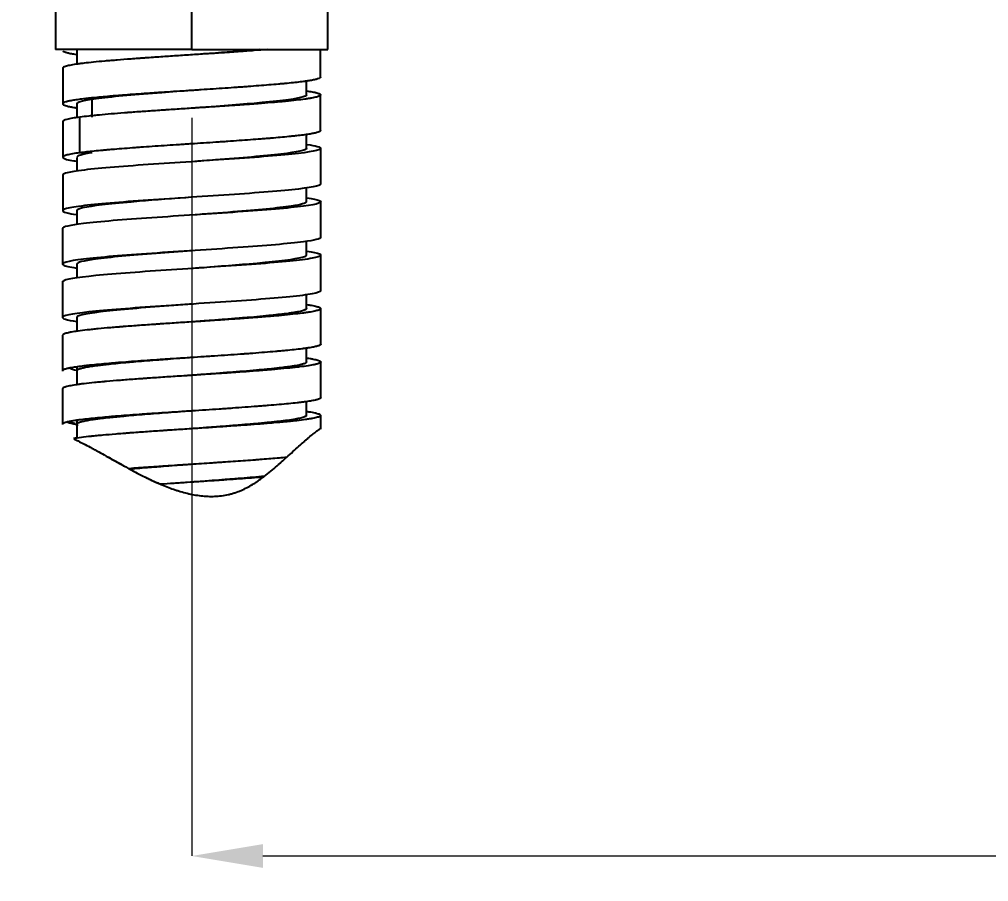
# Model space of a CAD drawing. Extents: x 0 to 1128, y 0 to 827.
# Drawn here: x 615.2 to 669.6, y 158.7 to 207.2 of the extents above; entities that cross this region are included whole.
import ezdxf

# ---------------------------------------------------------------- set-up
doc = ezdxf.new("R2010")
doc.units = 0
doc.header["$LTSCALE"] = 10
doc.header["$MEASUREMENT"] = 0
doc.header["$PDMODE"] = 3
doc.header["$PDSIZE"] = -10
doc.layers.get('0').update_dxf_attribs({"linetype": 'CONTINUOUS'})
doc.layers.get('DEFPOINTS').update_dxf_attribs({"linetype": 'CONTINUOUS'})
doc.layers.add('1', color=7, linetype='CONTINUOUS')
doc.styles.add('Daelim Dimension', font='')
doc.styles.get('Daelim Dimension').set_extended_font_data('나눔고딕')
doc.dimstyles.new('DEFAULT', dxfattribs={"dimscale": 2, "dimtxt": 2, "dimasz": 2, "dimexe": 0, "dimexo": 2, "dimgap": 1, "dimtad": 1, "dimdec": 1, "dimzin": 9, "dimdsep": 46, "dimtxsty": 'Daelim Dimension', "dimcen": 0.5, "dimclrd": 252, "dimclre": 252, "dimclrt": 3, "dimadec": 1, "dimazin": 0, "dimtfac": 1, "dimtdec": 1, "dimtix": 1, "dimtmove": 0, "dimatfit": 3, "dimfxl": 1, "dimtolj": 1, "dimtzin": 1, "dimlwd": 9, "dimlwe": 9, "dimarcsym": 0})

# ---------------------------------------------------------------- blocks, each defined once
blk = doc.blocks.new('*D5')
at = {"color": 5, "lineweight": 9, "ltscale": 0.5, "transparency": 16777216}
for p, q in [((574.797, 237.49), (574.797, 130.573)), ((790.861, 171.626), (790.861, 130.573)), ((578.797, 130.573), (786.861, 130.573))]:
    blk.add_line(p, q, dxfattribs=at)
at = {"color": 5, "ltscale": 0.5, "transparency": 16777216}
for points in [[(578.797, 131.24), (578.797, 129.906), (574.797, 130.573)], [(786.861, 131.24), (786.861, 129.906), (790.861, 130.573)]]:
    blk.add_solid(points, dxfattribs=at)
at = {"layer": 'DEFPOINTS', "color": 0, "ltscale": 0.5, "transparency": 16777216}
for p in [(574.797, 241.49), (790.861, 175.626), (790.861, 130.573)]:
    blk.add_point(p, dxfattribs=at)
at = {"color": 7, "lineweight": -3, "ltscale": 0.5, "transparency": 16777216, "insert": (682.829, 138.017), "char_height": 10, "attachment_point": 5, "style": 'Daelim Dimension'}
blk.add_mtext('\\A1;216', dxfattribs=at)
blk = doc.blocks.new('*D6')
at = {"color": 5, "lineweight": 9, "ltscale": 0.5, "transparency": 16777216}
for p, q in [((624.861, 201.626), (624.861, 160.178)), ((790.861, 171.626), (790.861, 160.178)), ((628.861, 160.178), (786.861, 160.178))]:
    blk.add_line(p, q, dxfattribs=at)
at = {"color": 5, "ltscale": 0.5, "transparency": 16777216}
for points in [[(628.861, 160.844), (628.861, 159.511), (624.861, 160.178)], [(786.861, 160.844), (786.861, 159.511), (790.861, 160.178)]]:
    blk.add_solid(points, dxfattribs=at)
at = {"layer": 'DEFPOINTS', "color": 0, "ltscale": 0.5, "transparency": 16777216}
for p in [(624.861, 205.626), (790.861, 175.626), (790.861, 160.178)]:
    blk.add_point(p, dxfattribs=at)
at = {"color": 7, "lineweight": -3, "ltscale": 0.5, "transparency": 16777216, "insert": (707.861, 167.621), "char_height": 10, "attachment_point": 5, "style": 'Daelim Dimension'}
blk.add_mtext('\\A1;166', dxfattribs=at)

msp = doc.modelspace()

# ---------------------------------------------------------------- linework, layer by layer
at = {"layer": '1', "color": 7, "linetype": 'Continuous', "lineweight": -3}
for p, q in [((617.211, 222.471), (617.211, 205.471)), ((624.861, 205.471), (624.861, 222.471)), ((632.511, 205.471), (632.511, 222.471)), ((624.861, 205.471), (617.211, 205.471)), ((624.861, 205.471), (632.511, 205.471)), ((619.278, 201.671), (619.278, 202.666))]:
    msp.add_line(p, q, dxfattribs=at)
for points, knots in [([(629.118, 205.472), (628.873, 205.452), (628.62, 205.432), (628.098, 205.392), (627.828, 205.373), (627.411, 205.343), (627.27, 205.333), (627.055, 205.318), (626.983, 205.313), (626.837, 205.303), (626.764, 205.298), (626.399, 205.273), (626.105, 205.254), (625.512, 205.214), (625.213, 205.195), (624.762, 205.165), (624.611, 205.155), (624.309, 205.135), (624.159, 205.125), (623.711, 205.095), (623.416, 205.076), (622.835, 205.036), (622.548, 205.017), (622.231, 204.994), (622.195, 204.992), (622.125, 204.987), (622.09, 204.984), (621.985, 204.977), (621.916, 204.972), (621.71, 204.957), (621.575, 204.947), (621.179, 204.917), (620.926, 204.898), (620.561, 204.868), (620.441, 204.858), (620.266, 204.844), (620.209, 204.839), (620.094, 204.829), (620.038, 204.824), (619.759, 204.799), (619.55, 204.779), (619.161, 204.739), (618.981, 204.72), (618.732, 204.69), (618.652, 204.68), (618.538, 204.665), (618.501, 204.66), (618.43, 204.65), (618.395, 204.645), (618.227, 204.62), (618.111, 204.601), (617.914, 204.561), (617.834, 204.542), (617.757, 204.517), (617.736, 204.51), (617.717, 204.502), (617.705, 204.497), (617.699, 204.495), (617.672, 204.482), (617.655, 204.472), (617.626, 204.449), (617.618, 204.435), (617.619, 204.422)], [0, 0, 0, 0, 0.056548, 0.056548, 0.113097, 0.113097, 0.141371, 0.141371, 0.155508, 0.155508, 0.169645, 0.169645, 0.226193, 0.226193, 0.282742, 0.282742, 0.311016, 0.311016, 0.33929, 0.33929, 0.395838, 0.395838, 0.452387, 0.452387, 0.459455, 0.459455, 0.466524, 0.466524, 0.480661, 0.480661, 0.508935, 0.508935, 0.565483, 0.565483, 0.593757, 0.593757, 0.607894, 0.607894, 0.622031, 0.622031, 0.67858, 0.67858, 0.735128, 0.735128, 0.763402, 0.763402, 0.777539, 0.777539, 0.791676, 0.791676, 0.848225, 0.848225, 0.904773, 0.904773, 0.91891, 0.925979, 0.925979, 0.933047, 0.933047, 0.961321, 0.961321, 1, 1, 1, 1]), ([(617.649, 205.378), (617.668, 205.364), (617.696, 205.35), (617.753, 205.328), (617.776, 205.321), (617.815, 205.309), (617.828, 205.305), (617.856, 205.298), (617.871, 205.294), (617.948, 205.275), (618.02, 205.26), (618.183, 205.23), (618.275, 205.215), (618.381, 205.199), (618.385, 205.199), (618.389, 205.198)], [0, 0, 0, 0, 0.233989, 0.233989, 0.360061, 0.360061, 0.423097, 0.423097, 0.486132, 0.486132, 0.738275, 0.738275, 0.990418, 0.990418, 1, 1, 1, 1]), ([(628.648, 205.471), (628.285, 205.438), (627.11, 205.338), (625.755, 205.238), (624.852, 205.171)], [0, 0, 0, 0, 0.332219, 1, 1, 1, 1]), ([(632.103, 203.921), (632.102, 203.91), (632.096, 203.898), (632.074, 203.879), (632.063, 203.871), (632.042, 203.86), (632.035, 203.856), (632.018, 203.848), (632.009, 203.844), (631.962, 203.825), (631.865, 203.795), (631.727, 203.765), (631.568, 203.735), (631.479, 203.72), (631.353, 203.701), (631.327, 203.697), (631.274, 203.69), (631.247, 203.686), (631.163, 203.675), (631.105, 203.667), (630.924, 203.644), (630.795, 203.629), (630.519, 203.599), (630.373, 203.584), (630.141, 203.561), (630.062, 203.554), (629.939, 203.543), (629.898, 203.539), (629.814, 203.531), (629.772, 203.527), (629.558, 203.508), (629.381, 203.493), (629.015, 203.463), (628.827, 203.448), (628.438, 203.418), (628.238, 203.403), (627.98, 203.384), (627.928, 203.38), (627.823, 203.372), (627.77, 203.369), (627.611, 203.357), (627.504, 203.35), (627.182, 203.327), (626.964, 203.312), (626.523, 203.282), (626.078, 203.252), (625.622, 203.222), (625.334, 203.203), (625.276, 203.199), (625.161, 203.191), (624.988, 203.18), (624.816, 203.169), (624.472, 203.146), (624.245, 203.131), (623.791, 203.101), (623.565, 203.086), (623.228, 203.063), (623.116, 203.055), (622.948, 203.044), (622.892, 203.04), (622.782, 203.033), (622.726, 203.029), (622.452, 203.01), (622.237, 202.995), (621.817, 202.965), (621.612, 202.95), (621.211, 202.92), (621.015, 202.905), (620.777, 202.886), (620.729, 202.882), (620.635, 202.874), (620.495, 202.863), (620.36, 202.852), (620.095, 202.829), (619.756, 202.799), (619.447, 202.769), (619.227, 202.746), (619.155, 202.738), (619.05, 202.727), (619.016, 202.723), (618.948, 202.715), (618.915, 202.712), (618.752, 202.693), (618.51, 202.662), (618.307, 202.632), (618.123, 202.602), (618.041, 202.587), (617.951, 202.568), (617.934, 202.565), (617.901, 202.557), (617.885, 202.553), (617.84, 202.542), (617.812, 202.534), (617.738, 202.512), (617.7, 202.497), (617.645, 202.467), (617.628, 202.451), (617.618, 202.429), (617.618, 202.421), (617.621, 202.41), (617.623, 202.406), (617.628, 202.398), (617.631, 202.395), (617.649, 202.376), (617.675, 202.36), (617.746, 202.33), (617.792, 202.315), (617.905, 202.285), (617.972, 202.27), (618.069, 202.251), (618.089, 202.247), (618.131, 202.24), (618.152, 202.236), (618.219, 202.225), (618.266, 202.217), (618.339, 202.206), (618.365, 202.202), (618.39, 202.198)], [0, 0, 0, 0, 0.02051, 0.02051, 0.033657, 0.033657, 0.040231, 0.040231, 0.046805, 0.046805, 0.0731, 0.099395, 0.099395, 0.12569, 0.12569, 0.132264, 0.132264, 0.138838, 0.138838, 0.151985, 0.151985, 0.17828, 0.17828, 0.204575, 0.204575, 0.217723, 0.217723, 0.224296, 0.224296, 0.23087, 0.23087, 0.257165, 0.257165, 0.28346, 0.28346, 0.309755, 0.309755, 0.316329, 0.316329, 0.322903, 0.322903, 0.33605, 0.33605, 0.362345, 0.362345, 0.38864, 0.414935, 0.414935, 0.421509, 0.421509, 0.428083, 0.44123, 0.44123, 0.467525, 0.467525, 0.493821, 0.493821, 0.506968, 0.506968, 0.513542, 0.513542, 0.520116, 0.520116, 0.546411, 0.546411, 0.572706, 0.572706, 0.599001, 0.599001, 0.605574, 0.605574, 0.612148, 0.625296, 0.625296, 0.651591, 0.677886, 0.677886, 0.691033, 0.691033, 0.697607, 0.697607, 0.704181, 0.704181, 0.730476, 0.756771, 0.756771, 0.783066, 0.783066, 0.78964, 0.78964, 0.796213, 0.796213, 0.809361, 0.809361, 0.835656, 0.835656, 0.861951, 0.861951, 0.875099, 0.875099, 0.881672, 0.881672, 0.888246, 0.888246, 0.914541, 0.914541, 0.940836, 0.940836, 0.967131, 0.967131, 0.973705, 0.973705, 0.980279, 0.980279, 0.993426, 0.993426, 1, 1, 1, 1]), ([(624.852, 203.171), (624.291, 203.129), (622.269, 202.98), (619.321, 202.73), (618.413, 202.521), (618.411, 202.421)], [0, 0, 0, 0, 0.1659, 0.599496, 1, 1, 1, 1]), ([(631.323, 203.146), (631.435, 203.129), (631.536, 203.113), (631.679, 203.087), (631.729, 203.077), (631.797, 203.063), (631.818, 203.058), (631.849, 203.05), (631.859, 203.048), (631.878, 203.043), (631.888, 203.04), (631.969, 203.018), (632.021, 202.998), (632.09, 202.959), (632.105, 202.939), (632.102, 202.909), (632.096, 202.899), (632.083, 202.887), (632.08, 202.884), (632.074, 202.879), (632.064, 202.872), (632.051, 202.864), (632.002, 202.84), (631.946, 202.82), (631.798, 202.78), (631.706, 202.761), (631.569, 202.736), (631.54, 202.731), (631.495, 202.723), (631.48, 202.721), (631.449, 202.716), (631.37, 202.703), (631.285, 202.691), (631.067, 202.661), (630.906, 202.642), (630.554, 202.602), (630.362, 202.583), (630.129, 202.56), (630.102, 202.558), (630.05, 202.553), (629.97, 202.545), (629.889, 202.538), (629.724, 202.523), (629.612, 202.513), (629.267, 202.484), (629.026, 202.464), (628.648, 202.434), (628.519, 202.424), (628.322, 202.409), (628.256, 202.404), (628.121, 202.394), (628.054, 202.389), (627.714, 202.364), (627.437, 202.345), (626.871, 202.305), (626.582, 202.286), (626.141, 202.256), (625.992, 202.246), (625.804, 202.234), (625.766, 202.231), (625.691, 202.226), (625.579, 202.219), (625.466, 202.211), (625.091, 202.187), (624.791, 202.167), (624.193, 202.127), (623.895, 202.108), (623.56, 202.085), (623.523, 202.083), (623.449, 202.078), (623.412, 202.075), (623.3, 202.068), (623.227, 202.063), (623.007, 202.048), (622.862, 202.038), (622.432, 202.008), (622.153, 201.989), (621.743, 201.959), (621.608, 201.949), (621.409, 201.935), (621.343, 201.93), (621.244, 201.922), (621.212, 201.92), (621.146, 201.915), (621.114, 201.912), (620.823, 201.89), (620.578, 201.87), (620.111, 201.831), (619.89, 201.811), (619.576, 201.781), (619.474, 201.771), (619.327, 201.756), (619.278, 201.751), (619.183, 201.741), (619.136, 201.736), (618.907, 201.711), (618.74, 201.691), (618.587, 201.671)], [0, 0, 0, 0, 0.033038, 0.033038, 0.053183, 0.053183, 0.063255, 0.063255, 0.068292, 0.068292, 0.073328, 0.073328, 0.113618, 0.113618, 0.153908, 0.153908, 0.174053, 0.174053, 0.179089, 0.179089, 0.184126, 0.194198, 0.194198, 0.234488, 0.234488, 0.274778, 0.274778, 0.284851, 0.284851, 0.289887, 0.289887, 0.294923, 0.315069, 0.315069, 0.355359, 0.355359, 0.395649, 0.395649, 0.400685, 0.400685, 0.405721, 0.415794, 0.415794, 0.435939, 0.435939, 0.476229, 0.476229, 0.496374, 0.496374, 0.506446, 0.506446, 0.516519, 0.516519, 0.556809, 0.556809, 0.597099, 0.597099, 0.617244, 0.617244, 0.62228, 0.62228, 0.627317, 0.637389, 0.637389, 0.677679, 0.677679, 0.717969, 0.717969, 0.723006, 0.723006, 0.728042, 0.728042, 0.738114, 0.738114, 0.758259, 0.758259, 0.79855, 0.79855, 0.818695, 0.818695, 0.828767, 0.828767, 0.833803, 0.833803, 0.83884, 0.83884, 0.87913, 0.87913, 0.91942, 0.91942, 0.939565, 0.939565, 0.949637, 0.949637, 0.95971, 0.95971, 1, 1, 1, 1]), ([(631.307, 202.921), (631.307, 202.871), (630.979, 202.713), (628.798, 202.463), (626.09, 202.263), (624.849, 202.171)], [0, 0, 0, 0, 0.199536, 0.632501, 1, 1, 1, 1]), ([(618.585, 201.672), (618.268, 201.63), (617.775, 201.547), (617.614, 201.463), (617.615, 201.422)], [0, 0, 0, 0, 0.500337, 1, 1, 1, 1]), ([(632.103, 200.923), (632.103, 200.921), (632.103, 200.912), (632.098, 200.903), (632.079, 200.88), (632.056, 200.865), (631.988, 200.835), (631.944, 200.82), (631.862, 200.797), (631.832, 200.79), (631.767, 200.774), (631.731, 200.767), (631.618, 200.744), (631.532, 200.729), (631.342, 200.699), (631.236, 200.684), (631.006, 200.654), (630.88, 200.639), (630.711, 200.62), (630.676, 200.616), (630.606, 200.609), (630.499, 200.597), (630.388, 200.586), (630.161, 200.563), (629.843, 200.533), (629.495, 200.503), (629.224, 200.48), (629.132, 200.473), (628.99, 200.461), (628.943, 200.457), (628.847, 200.45), (628.799, 200.446), (628.557, 200.427), (628.16, 200.397), (627.538, 200.352), (627.105, 200.322), (626.829, 200.303), (626.773, 200.299), (626.661, 200.291), (626.605, 200.287), (626.436, 200.276), (626.324, 200.269), (625.986, 200.246), (625.759, 200.231), (625.304, 200.201), (625.076, 200.186), (624.732, 200.163), (624.617, 200.155), (624.444, 200.144), (624.387, 200.14), (624.272, 200.133), (624.214, 200.129), (623.927, 200.11), (623.7, 200.095), (623.251, 200.064), (623.029, 200.049), (622.59, 200.019), (622.373, 200.004), (622.106, 199.985), (622.052, 199.981), (621.946, 199.974), (621.893, 199.97), (621.735, 199.959), (621.632, 199.951), (621.326, 199.928), (621.128, 199.913), (620.746, 199.883), (620.56, 199.868), (620.292, 199.846), (620.204, 199.838), (620.074, 199.827), (620.031, 199.823), (619.946, 199.816), (619.904, 199.812), (619.695, 199.793), (619.537, 199.777), (619.237, 199.747), (619.095, 199.732), (618.828, 199.702), (618.703, 199.687), (618.587, 199.671)], [0, 0, 0, 0, 0.003912, 0.022022, 0.022022, 0.058244, 0.058244, 0.094465, 0.094465, 0.112576, 0.112576, 0.130687, 0.130687, 0.166908, 0.166908, 0.203129, 0.203129, 0.239351, 0.239351, 0.248406, 0.248406, 0.257461, 0.275572, 0.275572, 0.311793, 0.348015, 0.348015, 0.366126, 0.366126, 0.375181, 0.375181, 0.384236, 0.384236, 0.420458, 0.456679, 0.4929, 0.4929, 0.501956, 0.501956, 0.511011, 0.511011, 0.529122, 0.529122, 0.565343, 0.565343, 0.601565, 0.601565, 0.619675, 0.619675, 0.628731, 0.628731, 0.637786, 0.637786, 0.674007, 0.674007, 0.710229, 0.710229, 0.74645, 0.74645, 0.755506, 0.755506, 0.764561, 0.764561, 0.782672, 0.782672, 0.818893, 0.818893, 0.855114, 0.855114, 0.873225, 0.873225, 0.88228, 0.88228, 0.891336, 0.891336, 0.927557, 0.927557, 0.963779, 0.963779, 1, 1, 1, 1]), ([(631.345, 200.142), (631.842, 200.069), (632.506, 199.887), (630.947, 199.596), (626.489, 199.271), (621.305, 198.946), (618.164, 198.663), (617.615, 198.488), (617.615, 198.421)], [0, 0, 0, 0, 0.128345, 0.317089, 0.505834, 0.694578, 0.883323, 1, 1, 1, 1]), ([(631.311, 199.921), (631.309, 199.813), (630.273, 199.596), (627.224, 199.346), (625.311, 199.205), (624.86, 199.171)], [0, 0, 0, 0, 0.432837, 0.866435, 1, 1, 1, 1]), ([(618.585, 199.672), (618.268, 199.63), (617.381, 199.48), (617.578, 199.323), (618.328, 199.207), (618.376, 199.2)], [0, 0, 0, 0, 0.265343, 0.954758, 1, 1, 1, 1]), ([(619.278, 199.672), (618.995, 199.63), (618.556, 199.546), (618.414, 199.463), (618.415, 199.421)], [0, 0, 0, 0, 0.499711, 1, 1, 1, 1]), ([(632.111, 197.92), (632.107, 197.812), (630.943, 197.596), (626.489, 197.271), (621.305, 196.946), (617.706, 196.621), (617.392, 196.373), (618.16, 196.232), (618.379, 196.2)], [0, 0, 0, 0, 0.188313, 0.377229, 0.566145, 0.755061, 0.943976, 1, 1, 1, 1]), ([(631.348, 197.142), (631.676, 197.093), (632.421, 196.937), (631.643, 196.671), (627.668, 196.346), (622.441, 196.021), (618.501, 195.713), (617.612, 195.512), (617.612, 195.42)], [0, 0, 0, 0, 0.084501, 0.27328, 0.462059, 0.650838, 0.839616, 1, 1, 1, 1]), ([(624.86, 197.171), (623.847, 197.096), (621.369, 196.913), (618.902, 196.663), (618.413, 196.487), (618.414, 196.42)], [0, 0, 0, 0, 0.299345, 0.731949, 1, 1, 1, 1]), ([(631.309, 196.922), (631.307, 196.838), (630.624, 196.647), (627.904, 196.397), (625.655, 196.23), (624.869, 196.172)], [0, 0, 0, 0, 0.333889, 0.767395, 1, 1, 1, 1]), ([(632.109, 194.922), (632.105, 194.838), (631.338, 194.646), (627.668, 194.346), (622.441, 194.021), (618.293, 193.696), (617.262, 193.422), (617.998, 193.256), (618.392, 193.198)], [0, 0, 0, 0, 0.145085, 0.333693, 0.5223, 0.710908, 0.899515, 1, 1, 1, 1]), ([(631.337, 194.144), (631.502, 194.12), (632.274, 193.987), (632.172, 193.746), (628.777, 193.421), (623.636, 193.096), (619.041, 192.771), (617.655, 192.546), (617.611, 192.43), (617.611, 192.421)], [0, 0, 0, 0, 0.042056, 0.230698, 0.41934, 0.607981, 0.796623, 0.985265, 1, 1, 1, 1]), ([(624.869, 194.172), (624.19, 194.122), (622.048, 193.963), (619.202, 193.713), (618.412, 193.512), (618.412, 193.42)], [0, 0, 0, 0, 0.200359, 0.632695, 1, 1, 1, 1]), ([(631.307, 193.921), (631.306, 193.863), (630.9, 193.696), (628.578, 193.447), (625.989, 193.255), (624.866, 193.172)], [0, 0, 0, 0, 0.233252, 0.666939, 1, 1, 1, 1]), ([(632.106, 191.921), (632.106, 191.863), (631.65, 191.696), (628.777, 191.421), (623.636, 191.096), (619.041, 190.771), (617.192, 190.471), (617.834, 190.279), (618.409, 190.196)], [0, 0, 0, 0, 0.101374, 0.289691, 0.478008, 0.666326, 0.854643, 1, 1, 1, 1]), ([(631.332, 191.144), (631.422, 191.131), (631.503, 191.118), (631.696, 191.084), (631.796, 191.063), (631.897, 191.037), (631.916, 191.032), (631.943, 191.024), (631.951, 191.021), (631.968, 191.016), (632.007, 191.003), (632.063, 190.979), (632.091, 190.958), (632.109, 190.937), (632.112, 190.927), (632.108, 190.906), (632.101, 190.896), (632.082, 190.88), (632.075, 190.875), (632.057, 190.864), (632.047, 190.859), (631.989, 190.832), (631.923, 190.811), (631.751, 190.77), (631.646, 190.749), (631.489, 190.723), (631.44, 190.715), (631.388, 190.707), (631.353, 190.701), (631.335, 190.699), (631.245, 190.686), (631.168, 190.675), (630.924, 190.644), (630.744, 190.623), (630.349, 190.581), (630.135, 190.56), (629.847, 190.534), (629.788, 190.528), (629.669, 190.518), (629.609, 190.513), (629.427, 190.497), (629.302, 190.486), (628.92, 190.455), (628.654, 190.434), (628.236, 190.403), (628.094, 190.392), (627.913, 190.379), (627.876, 190.376), (627.803, 190.371), (627.694, 190.363), (627.583, 190.355), (627.212, 190.329), (626.91, 190.308), (626.295, 190.266), (625.982, 190.246), (625.584, 190.219), (625.504, 190.214), (625.344, 190.203), (625.264, 190.198), (625.025, 190.182), (624.866, 190.172), (624.39, 190.14), (624.074, 190.12), (623.603, 190.088), (623.446, 190.078), (623.25, 190.065), (623.211, 190.062), (623.133, 190.057), (623.094, 190.054), (622.978, 190.046), (622.9, 190.041), (622.517, 190.014), (622.22, 189.994), (621.641, 189.952), (621.36, 189.931), (621.019, 189.905), (620.952, 189.899), (620.851, 189.892), (620.818, 189.889), (620.751, 189.884), (620.587, 189.87), (620.428, 189.857), (620.057, 189.826), (619.824, 189.805), (619.495, 189.774), (619.389, 189.763), (619.236, 189.748), (619.186, 189.742), (619.112, 189.734), (619.087, 189.732), (619.039, 189.726), (619.015, 189.724), (618.804, 189.7), (618.636, 189.679), (618.336, 189.637), (618.204, 189.617), (618.062, 189.59), (618.035, 189.585), (617.983, 189.574), (617.958, 189.569), (617.887, 189.553), (617.845, 189.543), (617.735, 189.511), (617.681, 189.491), (617.632, 189.459), (617.621, 189.449), (617.613, 189.433), (617.611, 189.428), (617.611, 189.422), (617.611, 189.422)], [0, 0, 0, 0, 0.022789, 0.022789, 0.059309, 0.059309, 0.068439, 0.068439, 0.073004, 0.073004, 0.077569, 0.095829, 0.11409, 0.11409, 0.13235, 0.13235, 0.15061, 0.15061, 0.15974, 0.15974, 0.16887, 0.16887, 0.20539, 0.20539, 0.241911, 0.241911, 0.251041, 0.255606, 0.255606, 0.260171, 0.260171, 0.278431, 0.278431, 0.314951, 0.314951, 0.351472, 0.351472, 0.360602, 0.360602, 0.369732, 0.369732, 0.387992, 0.387992, 0.424512, 0.424512, 0.442773, 0.442773, 0.447338, 0.447338, 0.451903, 0.461033, 0.461033, 0.497553, 0.497553, 0.534074, 0.534074, 0.543204, 0.543204, 0.552334, 0.552334, 0.570594, 0.570594, 0.607114, 0.607114, 0.625374, 0.625374, 0.629939, 0.629939, 0.634504, 0.634504, 0.643635, 0.643635, 0.680155, 0.680155, 0.716675, 0.716675, 0.725805, 0.725805, 0.73037, 0.73037, 0.734935, 0.753196, 0.753196, 0.789716, 0.789716, 0.807976, 0.807976, 0.817106, 0.817106, 0.821671, 0.821671, 0.826236, 0.826236, 0.862757, 0.862757, 0.899277, 0.899277, 0.908407, 0.908407, 0.917537, 0.917537, 0.935797, 0.935797, 0.972318, 0.972318, 0.990578, 0.990578, 0.999708, 1, 1, 1, 1]), ([(624.866, 191.172), (624.526, 191.147), (622.724, 191.013), (619.683, 190.771), (618.451, 190.547), (618.411, 190.43), (618.411, 190.422)], [0, 0, 0, 0, 0.100522, 0.533757, 0.966993, 1, 1, 1, 1]), ([(631.311, 190.921), (631.311, 190.916), (631.31, 190.911), (631.303, 190.896), (631.294, 190.885), (631.276, 190.872), (631.272, 190.869), (631.264, 190.864), (631.259, 190.861), (631.245, 190.853), (631.234, 190.848), (631.173, 190.821), (631.107, 190.8), (630.937, 190.758), (630.835, 190.737), (630.699, 190.712), (630.684, 190.71), (630.652, 190.704), (630.636, 190.702), (630.588, 190.694), (630.554, 190.688), (630.451, 190.672), (630.378, 190.662), (630.149, 190.63), (629.981, 190.609), (629.705, 190.577), (629.609, 190.566), (629.459, 190.55), (629.408, 190.545), (629.303, 190.534), (629.251, 190.529), (628.983, 190.502), (628.758, 190.481), (628.286, 190.439), (628.04, 190.418), (627.719, 190.391), (627.654, 190.385), (627.555, 190.377), (627.522, 190.375), (627.456, 190.369), (627.291, 190.356), (627.124, 190.343), (626.718, 190.311), (626.443, 190.29), (626.023, 190.258), (625.881, 190.247), (625.667, 190.231), (625.596, 190.226), (625.488, 190.218), (625.452, 190.215), (625.379, 190.21), (625.343, 190.207), (625.16, 190.194), (625.012, 190.183), (624.865, 190.172)], [0, 0, 0, 0, 0.019421, 0.019421, 0.06201, 0.06201, 0.072658, 0.072658, 0.083305, 0.083305, 0.1046, 0.1046, 0.189779, 0.189779, 0.274958, 0.274958, 0.285605, 0.285605, 0.296252, 0.296252, 0.317547, 0.317547, 0.360136, 0.360136, 0.445315, 0.445315, 0.487905, 0.487905, 0.509199, 0.509199, 0.530494, 0.530494, 0.615673, 0.615673, 0.700852, 0.700852, 0.722147, 0.722147, 0.732794, 0.732794, 0.743441, 0.786031, 0.786031, 0.87121, 0.87121, 0.913799, 0.913799, 0.935094, 0.935094, 0.945741, 0.945741, 0.956388, 0.956388, 1, 1, 1, 1]), ([(632.111, 188.922), (632.111, 188.919), (632.11, 188.916), (632.105, 188.897), (632.086, 188.88), (632.046, 188.858), (632.037, 188.854), (632.018, 188.846), (631.986, 188.833), (631.947, 188.82), (631.86, 188.795), (631.789, 188.779), (631.622, 188.745), (631.526, 188.728), (631.403, 188.709), (631.389, 188.707), (631.361, 188.703), (631.347, 188.7), (631.303, 188.694), (631.214, 188.681), (631.119, 188.669), (630.92, 188.643), (630.776, 188.627), (630.467, 188.593), (630.301, 188.576), (630.08, 188.555), (630.035, 188.551), (629.944, 188.543), (629.898, 188.538), (629.757, 188.526), (629.662, 188.517), (629.369, 188.492), (628.964, 188.458), (628.529, 188.425), (628.192, 188.399), (628.077, 188.391), (627.932, 188.38), (627.902, 188.378), (627.844, 188.374), (627.756, 188.368), (627.667, 188.361), (627.37, 188.34), (627.13, 188.323), (626.641, 188.29), (626.393, 188.273), (626.016, 188.248), (625.889, 188.239), (625.698, 188.227), (625.634, 188.223), (625.538, 188.216), (625.506, 188.214), (625.441, 188.21), (625.152, 188.191), (624.865, 188.172), (624.355, 188.138), (624.101, 188.121), (623.722, 188.096), (623.596, 188.088), (623.407, 188.075), (623.345, 188.071), (623.219, 188.062), (623.156, 188.058), (622.843, 188.037), (622.599, 188.02), (622.12, 187.986), (621.653, 187.953), (621.208, 187.919), (620.963, 187.9), (620.936, 187.898), (620.882, 187.894), (620.855, 187.892), (620.775, 187.886), (620.616, 187.873), (620.462, 187.86), (620.162, 187.835), (619.97, 187.818), (619.606, 187.785), (619.433, 187.768), (619.228, 187.747), (619.188, 187.742), (619.108, 187.734), (619.069, 187.73), (618.954, 187.717), (618.881, 187.708), (618.67, 187.683), (618.542, 187.666), (618.309, 187.633), (618.204, 187.616), (618.065, 187.591), (618.021, 187.582), (617.97, 187.572), (617.961, 187.57), (617.941, 187.565), (617.913, 187.559), (617.886, 187.553), (617.801, 187.532), (617.747, 187.515), (617.665, 187.481), (617.637, 187.465), (617.615, 187.439), (617.611, 187.431), (617.611, 187.422), (617.611, 187.422), (617.611, 187.422)], [0, 0, 0, 0, 0.005996, 0.005996, 0.039682, 0.039682, 0.048103, 0.048103, 0.056525, 0.073368, 0.073368, 0.107054, 0.107054, 0.14074, 0.14074, 0.14495, 0.14495, 0.149161, 0.149161, 0.157583, 0.174426, 0.174426, 0.208112, 0.208112, 0.241797, 0.241797, 0.250219, 0.250219, 0.25864, 0.25864, 0.275483, 0.275483, 0.309169, 0.342855, 0.342855, 0.359698, 0.359698, 0.363909, 0.363909, 0.36812, 0.376541, 0.376541, 0.410227, 0.410227, 0.443913, 0.443913, 0.460756, 0.460756, 0.469177, 0.469177, 0.473388, 0.473388, 0.477599, 0.511285, 0.511285, 0.544971, 0.544971, 0.561814, 0.561814, 0.570235, 0.570235, 0.578657, 0.578657, 0.612342, 0.612342, 0.646028, 0.679714, 0.679714, 0.683925, 0.683925, 0.688136, 0.688136, 0.696557, 0.7134, 0.7134, 0.747086, 0.747086, 0.780772, 0.780772, 0.789193, 0.789193, 0.797615, 0.797615, 0.814458, 0.814458, 0.848144, 0.848144, 0.88183, 0.88183, 0.898673, 0.898673, 0.902883, 0.902883, 0.907094, 0.915516, 0.915516, 0.949202, 0.949202, 0.982887, 0.982887, 0.99973, 0.99973, 1, 1, 1, 1]), ([(631.332, 188.145), (631.395, 188.135), (631.454, 188.126), (631.541, 188.112), (631.572, 188.106), (631.63, 188.096), (631.658, 188.091), (631.792, 188.064), (631.879, 188.044), (632.013, 188.002), (632.06, 187.981), (632.09, 187.957), (632.093, 187.954), (632.098, 187.949), (632.105, 187.941), (632.114, 187.923), (632.109, 187.907), (632.084, 187.876), (632.047, 187.855), (631.959, 187.824), (631.924, 187.813), (631.864, 187.797), (631.843, 187.792), (631.798, 187.781), (631.775, 187.776), (631.65, 187.75), (631.532, 187.729), (631.259, 187.687), (631.104, 187.666), (630.907, 187.643), (630.885, 187.64), (630.84, 187.635), (630.818, 187.632), (630.749, 187.624), (630.702, 187.619), (630.558, 187.603), (630.458, 187.593), (630.147, 187.561), (629.925, 187.54), (629.569, 187.509), (629.447, 187.498), (629.257, 187.483), (629.194, 187.477), (629.096, 187.469), (629.063, 187.467), (628.998, 187.462), (628.965, 187.459), (628.667, 187.435), (628.393, 187.414), (627.827, 187.373), (627.535, 187.352), (627.158, 187.325), (627.082, 187.32), (626.967, 187.312), (626.929, 187.31), (626.852, 187.304), (626.813, 187.302), (626.62, 187.289), (626.465, 187.278), (625.998, 187.247), (625.684, 187.226), (625.21, 187.194), (625.051, 187.184), (624.812, 187.168), (624.692, 187.16), (624.572, 187.152), (624.492, 187.147), (624.452, 187.144), (624.092, 187.121), (623.776, 187.1), (623.154, 187.058), (622.847, 187.037), (622.47, 187.011), (622.357, 187.003), (622.245, 186.995), (622.17, 186.99), (622.133, 186.987), (621.947, 186.974), (621.802, 186.964), (621.374, 186.932), (621.1, 186.911), (620.573, 186.869), (620.321, 186.849), (620.049, 186.825), (620.02, 186.822), (619.96, 186.817), (619.872, 186.809), (619.786, 186.801), (619.617, 186.785), (619.508, 186.775), (619.195, 186.744), (619.002, 186.723), (618.737, 186.691), (618.653, 186.681), (618.553, 186.668), (618.534, 186.665), (618.495, 186.66), (618.438, 186.652), (618.384, 186.644), (618.209, 186.618), (618.09, 186.597), (617.889, 186.555), (617.808, 186.534), (617.739, 186.51), (617.732, 186.508), (617.718, 186.502), (617.711, 186.5), (617.692, 186.492), (617.681, 186.487), (617.65, 186.471), (617.635, 186.46), (617.617, 186.44), (617.612, 186.431), (617.612, 186.421)], [0, 0, 0, 0, 0.015917, 0.015917, 0.025044, 0.025044, 0.034171, 0.034171, 0.070678, 0.070678, 0.107185, 0.107185, 0.111748, 0.111748, 0.116311, 0.125438, 0.143692, 0.143692, 0.180199, 0.180199, 0.198452, 0.198452, 0.207579, 0.207579, 0.216706, 0.216706, 0.253213, 0.253213, 0.28972, 0.28972, 0.294283, 0.294283, 0.298846, 0.298846, 0.307973, 0.307973, 0.326227, 0.326227, 0.362734, 0.362734, 0.380987, 0.380987, 0.390114, 0.390114, 0.394677, 0.394677, 0.399241, 0.399241, 0.435748, 0.435748, 0.472255, 0.472255, 0.481382, 0.481382, 0.485945, 0.485945, 0.490508, 0.490508, 0.508762, 0.508762, 0.545269, 0.545269, 0.563522, 0.563522, 0.572649, 0.577212, 0.577212, 0.581776, 0.581776, 0.618283, 0.618283, 0.65479, 0.65479, 0.663917, 0.66848, 0.66848, 0.673043, 0.673043, 0.691297, 0.691297, 0.727804, 0.727804, 0.764311, 0.764311, 0.768874, 0.768874, 0.773438, 0.782564, 0.782564, 0.800818, 0.800818, 0.837325, 0.837325, 0.855578, 0.855578, 0.860142, 0.860142, 0.864705, 0.873832, 0.873832, 0.910339, 0.910339, 0.946846, 0.946846, 0.951409, 0.951409, 0.955973, 0.955973, 0.9651, 0.9651, 0.983353, 0.983353, 1, 1, 1, 1]), ([(624.867, 188.172), (624.697, 188.159), (624.528, 188.147), (624.129, 188.117), (623.9, 188.1), (623.614, 188.079), (623.557, 188.074), (623.444, 188.066), (623.387, 188.061), (623.219, 188.049), (623.108, 188.04), (622.778, 188.015), (622.346, 187.981), (621.933, 187.947), (621.679, 187.925), (621.629, 187.921), (621.529, 187.912), (621.38, 187.899), (621.236, 187.886), (620.954, 187.861), (620.773, 187.844), (620.428, 187.81), (620.263, 187.793), (620.067, 187.771), (620.029, 187.767), (619.952, 187.759), (619.915, 187.754), (619.804, 187.741), (619.733, 187.733), (619.529, 187.707), (619.403, 187.69), (619.173, 187.656), (619.069, 187.639), (618.928, 187.614), (618.883, 187.605), (618.821, 187.592), (618.801, 187.588), (618.762, 187.579), (618.743, 187.575), (618.654, 187.554), (618.595, 187.537), (618.501, 187.503), (618.465, 187.486), (618.431, 187.46), (618.422, 187.451), (618.416, 187.441), (618.415, 187.438), (618.413, 187.434), (618.412, 187.432), (618.411, 187.427), (618.411, 187.425), (618.411, 187.422)], [0, 0, 0, 0, 0.050431, 0.050431, 0.118765, 0.118765, 0.135848, 0.135848, 0.152932, 0.152932, 0.187099, 0.187099, 0.255433, 0.323767, 0.323767, 0.34085, 0.34085, 0.357934, 0.392101, 0.392101, 0.460435, 0.460435, 0.528769, 0.528769, 0.545852, 0.545852, 0.562936, 0.562936, 0.597103, 0.597103, 0.665437, 0.665437, 0.733771, 0.733771, 0.767938, 0.767938, 0.785021, 0.785021, 0.802105, 0.802105, 0.870439, 0.870439, 0.938773, 0.938773, 0.97294, 0.97294, 0.981482, 0.981482, 0.990024, 0.990024, 1, 1, 1, 1]), ([(631.31, 187.922), (631.31, 187.916), (631.308, 187.911), (631.295, 187.884), (631.265, 187.863), (631.193, 187.831), (631.164, 187.82), (631.113, 187.804), (631.095, 187.799), (631.057, 187.788), (631.037, 187.783), (630.93, 187.756), (630.827, 187.735), (630.586, 187.692), (630.449, 187.671), (630.255, 187.644), (630.214, 187.639), (630.153, 187.631), (630.132, 187.628), (630.09, 187.623), (629.983, 187.609), (629.871, 187.596), (629.591, 187.564), (629.391, 187.543), (629.07, 187.511), (628.96, 187.5), (628.79, 187.484), (628.732, 187.479), (628.645, 187.471), (628.615, 187.468), (628.556, 187.463), (628.526, 187.46), (628.258, 187.436), (628.011, 187.415), (627.499, 187.373), (627.236, 187.351), (626.895, 187.325), (626.826, 187.319), (626.722, 187.311), (626.687, 187.309), (626.617, 187.303), (626.443, 187.29), (626.267, 187.276), (625.844, 187.244), (625.56, 187.223), (625.134, 187.192), (624.994, 187.181), (624.854, 187.171)], [0, 0, 0, 0, 0.022635, 0.022635, 0.107727, 0.107727, 0.150273, 0.150273, 0.171546, 0.171546, 0.192819, 0.192819, 0.27791, 0.27791, 0.363002, 0.363002, 0.384275, 0.384275, 0.394912, 0.394912, 0.405548, 0.448094, 0.448094, 0.533186, 0.533186, 0.575732, 0.575732, 0.597005, 0.597005, 0.607641, 0.607641, 0.618278, 0.618278, 0.70337, 0.70337, 0.788462, 0.788462, 0.809735, 0.809735, 0.820371, 0.820371, 0.831008, 0.873554, 0.873554, 0.958645, 0.958645, 1, 1, 1, 1]), ([(618.013, 187.621), (618.013, 187.619), (618.013, 187.617), (618.015, 187.603), (618.024, 187.591), (618.055, 187.566), (618.078, 187.553), (618.138, 187.529), (618.211, 187.504), (618.312, 187.479), (618.382, 187.464), (618.395, 187.461), (618.409, 187.458)], [0, 0, 0, 0, 0.032111, 0.032111, 0.261468, 0.261468, 0.490826, 0.490826, 0.720184, 0.949541, 0.949541, 1, 1, 1, 1]), ([(632.111, 185.922), (632.112, 185.891), (632.067, 185.861), (631.953, 185.822), (631.925, 185.813), (631.878, 185.801), (631.861, 185.797), (631.827, 185.788), (631.809, 185.784), (631.714, 185.763), (631.626, 185.746), (631.427, 185.712), (631.315, 185.695), (631.129, 185.67), (631.064, 185.662), (630.962, 185.649), (630.927, 185.645), (630.856, 185.636), (630.819, 185.632), (630.634, 185.611), (630.475, 185.594), (630.139, 185.56), (629.96, 185.544), (629.585, 185.51), (629.388, 185.493), (629.129, 185.472), (629.077, 185.468), (628.971, 185.459), (628.812, 185.447), (628.649, 185.434), (628.319, 185.409), (628.094, 185.392), (627.63, 185.359), (627.393, 185.342), (627.088, 185.321), (627.027, 185.316), (626.903, 185.308), (626.841, 185.304), (626.655, 185.291), (626.531, 185.282), (626.156, 185.257), (625.905, 185.24), (625.399, 185.207), (625.144, 185.19), (624.76, 185.165), (624.632, 185.156), (624.374, 185.139), (624.246, 185.131), (623.864, 185.106), (623.612, 185.089), (623.113, 185.055), (622.867, 185.039), (622.502, 185.013), (622.381, 185.005), (622.231, 184.994), (622.201, 184.992), (622.141, 184.988), (622.111, 184.986), (622.022, 184.979), (621.963, 184.975), (621.67, 184.954), (621.443, 184.937), (621.003, 184.904), (620.79, 184.887), (620.481, 184.862), (620.38, 184.853), (620.231, 184.841), (620.182, 184.836), (620.084, 184.828), (620.036, 184.824), (619.798, 184.802), (619.617, 184.786), (619.278, 184.752), (619.118, 184.735), (618.821, 184.702), (618.682, 184.685), (618.539, 184.666), (618.524, 184.664), (618.493, 184.659), (618.447, 184.653), (618.344, 184.638), (618.264, 184.626), (618.112, 184.6), (618.023, 184.584), (617.871, 184.55), (617.808, 184.533), (617.744, 184.512), (617.732, 184.508), (617.71, 184.499), (617.7, 184.495), (617.671, 184.482), (617.656, 184.474), (617.623, 184.451), (617.612, 184.436), (617.612, 184.421)], [0, 0, 0, 0, 0.061221, 0.061221, 0.078058, 0.078058, 0.086476, 0.086476, 0.094895, 0.094895, 0.12857, 0.12857, 0.162244, 0.162244, 0.179081, 0.179081, 0.1875, 0.1875, 0.195919, 0.195919, 0.229593, 0.229593, 0.263268, 0.263268, 0.296942, 0.296942, 0.305361, 0.305361, 0.31378, 0.330617, 0.330617, 0.364292, 0.364292, 0.397966, 0.397966, 0.406385, 0.406385, 0.414803, 0.414803, 0.431641, 0.431641, 0.465315, 0.465315, 0.49899, 0.49899, 0.515827, 0.515827, 0.532664, 0.532664, 0.566339, 0.566339, 0.600014, 0.600014, 0.616851, 0.616851, 0.62106, 0.62106, 0.625269, 0.625269, 0.633688, 0.633688, 0.667363, 0.667363, 0.701037, 0.701037, 0.717875, 0.717875, 0.726293, 0.726293, 0.734712, 0.734712, 0.768386, 0.768386, 0.802061, 0.802061, 0.835736, 0.835736, 0.839945, 0.839945, 0.844154, 0.852573, 0.86941, 0.86941, 0.903085, 0.903085, 0.936759, 0.936759, 0.945178, 0.945178, 0.953597, 0.953597, 0.970434, 0.970434, 1, 1, 1, 1]), ([(631.321, 185.147), (631.361, 185.141), (631.4, 185.135), (631.57, 185.108), (631.684, 185.087), (631.802, 185.061), (631.825, 185.055), (631.857, 185.048), (631.867, 185.045), (631.887, 185.04), (631.935, 185.026), (631.975, 185.013), (632.056, 184.982), (632.09, 184.961), (632.11, 184.93), (632.111, 184.919), (632.105, 184.904), (632.102, 184.898), (632.095, 184.89), (632.092, 184.888), (632.086, 184.882), (632.083, 184.88), (632.05, 184.856), (631.999, 184.835), (631.857, 184.793), (631.765, 184.773), (631.626, 184.746), (631.582, 184.738), (631.536, 184.73), (631.504, 184.725), (631.488, 184.723), (631.406, 184.709), (631.335, 184.699), (631.112, 184.667), (630.945, 184.647), (630.67, 184.615), (630.574, 184.605), (630.423, 184.589), (630.346, 184.581), (630.266, 184.573), (630.213, 184.568), (630.185, 184.565), (629.939, 184.542), (629.706, 184.521), (629.216, 184.479), (628.958, 184.458), (628.552, 184.427), (628.414, 184.416), (628.237, 184.403), (628.201, 184.4), (628.13, 184.395), (628.023, 184.387), (627.914, 184.379), (627.552, 184.353), (627.255, 184.332), (626.649, 184.29), (626.339, 184.269), (625.983, 184.246), (625.943, 184.243), (625.864, 184.238), (625.745, 184.23), (625.625, 184.222), (625.387, 184.206), (625.229, 184.196), (624.753, 184.164), (624.437, 184.144), (623.962, 184.112), (623.804, 184.102), (623.607, 184.088), (623.568, 184.086), (623.489, 184.081), (623.449, 184.078), (623.332, 184.07), (623.254, 184.065), (622.865, 184.038), (622.562, 184.018), (621.97, 183.976), (621.682, 183.955), (621.331, 183.929), (621.261, 183.923), (621.122, 183.913), (621.054, 183.908), (620.852, 183.892), (620.72, 183.881), (620.336, 183.85), (620.093, 183.829), (619.748, 183.798), (619.637, 183.787), (619.474, 183.771), (619.421, 183.766), (619.342, 183.758), (619.316, 183.756), (619.265, 183.75), (619.239, 183.748), (619.013, 183.724), (618.83, 183.703), (618.499, 183.661), (618.351, 183.64), (618.222, 183.619)], [0, 0, 0, 0, 0.011614, 0.011614, 0.052796, 0.052796, 0.063092, 0.063092, 0.06824, 0.06824, 0.073388, 0.093979, 0.093979, 0.135162, 0.135162, 0.155753, 0.155753, 0.166049, 0.166049, 0.171197, 0.171197, 0.176345, 0.176345, 0.217527, 0.217527, 0.25871, 0.25871, 0.269006, 0.274154, 0.274154, 0.279302, 0.279302, 0.299893, 0.299893, 0.341076, 0.341076, 0.361667, 0.361667, 0.371963, 0.377111, 0.377111, 0.382258, 0.382258, 0.423441, 0.423441, 0.464624, 0.464624, 0.485215, 0.485215, 0.490363, 0.490363, 0.495511, 0.505807, 0.505807, 0.54699, 0.54699, 0.588172, 0.588172, 0.59332, 0.59332, 0.598468, 0.608764, 0.608764, 0.629355, 0.629355, 0.670538, 0.670538, 0.691129, 0.691129, 0.696277, 0.696277, 0.701425, 0.701425, 0.711721, 0.711721, 0.752903, 0.752903, 0.794086, 0.794086, 0.804382, 0.804382, 0.814678, 0.814678, 0.835269, 0.835269, 0.876452, 0.876452, 0.897043, 0.897043, 0.907339, 0.907339, 0.912487, 0.912487, 0.917634, 0.917634, 0.958817, 0.958817, 1, 1, 1, 1]), ([(624.862, 185.172), (624.824, 185.169), (624.785, 185.166), (624.515, 185.146), (624.285, 185.129), (623.83, 185.095), (623.604, 185.078), (623.156, 185.044), (622.934, 185.027), (622.495, 184.992), (622.282, 184.975), (621.868, 184.941), (621.666, 184.924), (621.276, 184.89), (621.086, 184.873), (620.857, 184.852), (620.811, 184.847), (620.721, 184.839), (620.588, 184.826), (620.46, 184.813), (620.212, 184.787), (620.055, 184.77), (619.761, 184.736), (619.589, 184.715), (619.432, 184.694), (619.37, 184.685), (619.34, 184.681), (619.251, 184.668), (619.195, 184.659), (619.036, 184.634), (618.847, 184.6), (618.701, 184.566), (618.625, 184.544), (618.61, 184.54), (618.583, 184.531), (618.57, 184.527), (618.533, 184.514), (618.511, 184.506), (618.456, 184.48), (618.431, 184.463), (618.407, 184.429), (618.408, 184.412), (618.428, 184.386), (618.438, 184.378), (618.454, 184.367), (618.458, 184.365), (618.461, 184.363)], [0, 0, 0, 0, 0.010388, 0.010388, 0.073727, 0.073727, 0.137066, 0.137066, 0.200405, 0.200405, 0.263745, 0.263745, 0.327084, 0.327084, 0.390423, 0.390423, 0.406258, 0.406258, 0.422093, 0.453762, 0.453762, 0.517102, 0.517102, 0.580441, 0.596276, 0.596276, 0.61211, 0.61211, 0.64378, 0.64378, 0.707119, 0.770458, 0.770458, 0.786293, 0.786293, 0.802128, 0.802128, 0.833798, 0.833798, 0.897137, 0.897137, 0.960476, 0.960476, 0.992146, 0.992146, 1, 1, 1, 1]), ([(617.894, 184.549), (617.895, 184.548), (617.897, 184.548), (617.928, 184.534), (617.964, 184.522), (618.05, 184.497), (618.149, 184.473), (618.274, 184.448), (618.358, 184.433), (618.373, 184.43), (618.389, 184.428)], [0, 0, 0, 0, 0.018315, 0.018315, 0.323565, 0.323565, 0.628816, 0.934066, 0.934066, 1, 1, 1, 1]), ([(618.053, 184.569), (618.056, 184.567), (618.059, 184.566), (618.068, 184.561), (618.074, 184.557), (618.087, 184.551), (618.094, 184.548), (618.115, 184.539), (618.132, 184.532), (618.185, 184.514), (618.241, 184.498), (618.307, 184.481), (618.324, 184.478)], [0, 0, 0, 0, 0.061787, 0.061787, 0.163414, 0.163414, 0.26504, 0.26504, 0.468292, 0.468292, 0.874796, 1, 1, 1, 1]), ([(631.307, 184.922), (631.307, 184.915), (631.305, 184.907), (631.298, 184.896), (631.296, 184.894), (631.291, 184.888), (631.289, 184.886), (631.28, 184.878), (631.273, 184.872), (631.248, 184.856), (631.227, 184.846), (631.15, 184.814), (631.081, 184.792), (630.948, 184.76), (630.9, 184.75), (630.819, 184.734), (630.791, 184.728), (630.732, 184.718), (630.702, 184.712), (630.544, 184.685), (630.402, 184.664), (630.085, 184.622), (629.91, 184.601), (629.673, 184.574), (629.624, 184.569), (629.525, 184.558), (629.474, 184.552), (629.321, 184.536), (629.216, 184.526), (628.892, 184.494), (628.665, 184.472), (628.307, 184.441), (628.185, 184.43), (627.996, 184.414), (627.933, 184.408), (627.837, 184.4), (627.804, 184.398), (627.74, 184.392), (627.707, 184.39), (627.414, 184.366), (627.147, 184.344), (626.602, 184.302), (626.324, 184.281), (625.969, 184.254), (625.897, 184.249), (625.79, 184.241), (625.754, 184.238), (625.682, 184.232), (625.502, 184.219), (625.322, 184.206), (625.074, 184.187), (624.969, 184.179), (624.864, 184.172)], [0, 0, 0, 0, 0.031032, 0.031032, 0.041688, 0.041688, 0.052345, 0.052345, 0.073657, 0.073657, 0.116283, 0.116283, 0.201535, 0.201535, 0.24416, 0.24416, 0.265473, 0.265473, 0.286786, 0.286786, 0.372038, 0.372038, 0.457289, 0.457289, 0.478602, 0.478602, 0.499915, 0.499915, 0.542541, 0.542541, 0.627792, 0.627792, 0.670418, 0.670418, 0.691731, 0.691731, 0.702387, 0.702387, 0.713044, 0.713044, 0.798295, 0.798295, 0.883547, 0.883547, 0.904859, 0.904859, 0.915516, 0.915516, 0.926172, 0.968798, 0.968798, 1, 1, 1, 1]), ([(630.195, 182.566), (630.318, 182.677), (630.435, 182.785), (630.662, 182.992), (630.771, 183.091), (630.979, 183.279), (631.079, 183.368), (631.221, 183.493), (631.267, 183.533), (631.335, 183.591), (631.357, 183.61), (631.4, 183.647), (631.422, 183.666), (631.527, 183.754), (631.604, 183.817), (631.743, 183.929), (631.805, 183.977), (631.886, 184.039), (631.912, 184.058), (631.946, 184.083), (631.957, 184.091), (631.978, 184.107), (631.988, 184.114), (632.035, 184.148), (632.063, 184.168), (632.1, 184.194), (632.109, 184.2), (632.109, 184.2), (632.109, 184.2), (632.109, 184.2)], [0, 0, 0, 0, 0.111032, 0.111032, 0.222065, 0.222065, 0.333097, 0.333097, 0.388613, 0.388613, 0.416371, 0.416371, 0.444129, 0.444129, 0.555161, 0.555161, 0.666194, 0.666194, 0.72171, 0.72171, 0.749468, 0.749468, 0.777226, 0.777226, 0.888258, 0.888258, 0.99929, 0.99929, 1, 1, 1, 1]), ([(618.222, 183.619), (618.388, 183.538), (618.583, 183.439), (618.914, 183.266), (619.03, 183.204), (619.214, 183.105), (619.277, 183.071), (619.374, 183.018), (619.406, 183), (619.472, 182.964), (619.505, 182.946), (619.672, 182.854), (619.809, 182.778), (620.093, 182.619), (620.239, 182.538), (620.539, 182.37), (620.693, 182.284), (620.931, 182.152), (621.011, 182.108), (621.174, 182.019), (621.256, 181.974), (621.339, 181.929)], [0, 0, 0, 0, 0.25, 0.25, 0.375, 0.375, 0.4375, 0.4375, 0.46875, 0.46875, 0.5, 0.5, 0.625, 0.625, 0.75, 0.75, 0.875, 0.875, 0.9375, 0.9375, 1, 1, 1, 1]), ([(630.195, 182.566), (630.057, 182.553), (629.914, 182.54), (629.618, 182.513), (629.31, 182.487), (628.983, 182.46), (628.73, 182.44), (628.644, 182.434), (628.47, 182.42), (628.382, 182.414), (628.113, 182.394), (627.931, 182.38), (627.562, 182.354), (627.188, 182.327), (626.803, 182.301), (626.51, 182.281), (626.412, 182.274), (626.263, 182.264), (626.214, 182.261), (626.114, 182.254), (626.064, 182.251), (625.813, 182.234), (625.612, 182.221), (625.211, 182.195), (624.81, 182.168), (624.41, 182.142), (624.009, 182.115), (623.809, 182.102), (623.559, 182.085), (623.509, 182.082), (623.409, 182.075), (623.261, 182.065), (623.114, 182.055), (622.822, 182.035), (622.438, 182.009), (622.065, 181.983), (621.698, 181.956), (621.517, 181.943), (621.339, 181.929)], [0, 0, 0, 0, 0.0625, 0.0625, 0.125, 0.1875, 0.1875, 0.21875, 0.21875, 0.25, 0.25, 0.3125, 0.3125, 0.375, 0.4375, 0.4375, 0.46875, 0.46875, 0.484375, 0.484375, 0.5, 0.5, 0.5625, 0.5625, 0.625, 0.6875, 0.6875, 0.75, 0.75, 0.765625, 0.765625, 0.78125, 0.8125, 0.8125, 0.875, 0.9375, 0.9375, 1, 1, 1, 1]), ([(628.936, 181.498), (629.066, 181.596), (629.191, 181.696), (629.433, 181.895), (629.549, 181.994), (629.775, 182.189), (629.883, 182.285), (630.091, 182.471), (630.19, 182.561), (630.285, 182.648)], [0, 0, 0, 0, 0.25, 0.25, 0.5, 0.5, 0.75, 0.75, 1, 1, 1, 1]), ([(630.463, 182.81), (630.465, 182.812), (630.47, 182.817), (630.478, 182.824), (630.484, 182.829), (630.486, 182.832)], [0, 0, 0, 0, 0.334825, 0.668127, 1, 1, 1, 1]), ([(621.339, 181.929), (621.347, 181.925), (621.356, 181.92), (621.374, 181.911), (621.383, 181.906), (621.393, 181.9)], [0, 0, 0, 0, 0.499987, 0.499987, 1, 1, 1, 1]), ([(621.394, 181.9), (621.529, 181.827), (621.667, 181.754), (621.948, 181.608), (622.092, 181.535), (622.385, 181.39), (622.534, 181.318), (622.837, 181.178), (622.991, 181.109), (623.148, 181.043)], [0, 0, 0, 0, 0.25, 0.25, 0.5, 0.5, 0.75, 0.75, 1, 1, 1, 1]), ([(624.891, 182.174), (624.713, 182.161), (624.536, 182.147), (624.151, 182.119), (623.943, 182.103), (623.53, 182.072), (623.325, 182.057), (623.071, 182.037), (623.02, 182.033), (622.919, 182.025), (622.868, 182.022), (622.718, 182.01), (622.618, 182.002), (622.324, 181.979), (621.94, 181.947), (621.573, 181.916), (621.395, 181.9)], [0, 0, 0, 0, 0.144348, 0.144348, 0.315479, 0.315479, 0.486609, 0.486609, 0.529392, 0.529392, 0.572174, 0.572174, 0.657739, 0.657739, 0.82887, 1, 1, 1, 1]), ([(629.727, 182.148), (629.738, 182.158), (629.748, 182.167), (629.766, 182.183), (629.774, 182.19), (629.789, 182.203), (629.81, 182.221), (629.826, 182.235), (629.852, 182.258), (629.861, 182.266), (629.861, 182.266), (629.861, 182.266), (629.861, 182.266)], [0, 0, 0, 0, 0.123329, 0.123329, 0.23247, 0.23247, 0.341611, 0.559892, 0.559892, 0.996455, 0.996455, 1, 1, 1, 1]), ([(622.214, 181.474), (622.248, 181.457), (622.283, 181.44), (622.385, 181.39), (622.455, 181.357), (622.664, 181.257), (622.807, 181.192), (623.026, 181.095), (623.101, 181.063), (623.177, 181.031)], [0, 0, 0, 0, 0.112168, 0.112168, 0.333407, 0.333407, 0.775885, 0.775885, 1, 1, 1, 1]), ([(622.216, 181.473), (622.219, 181.472), (622.224, 181.469), (622.229, 181.467), (622.232, 181.466)], [0, 0, 0, 0, 0.497322, 1, 1, 1, 1]), ([(623.118, 181.056), (623.356, 180.954), (623.599, 180.859), (623.909, 180.752), (623.971, 180.731), (624.096, 180.691), (624.16, 180.671), (624.349, 180.614), (624.476, 180.58), (624.858, 180.486), (625.115, 180.438), (625.505, 180.393), (625.635, 180.383), (625.833, 180.375), (625.899, 180.373), (626.03, 180.373), (626.095, 180.375), (626.419, 180.388), (626.673, 180.421), (626.982, 180.491), (627.044, 180.506), (627.136, 180.532), (627.166, 180.54), (627.227, 180.559), (627.378, 180.606), (627.523, 180.661), (627.75, 180.758), (627.86, 180.811), (628.076, 180.925), (628.181, 180.986), (628.336, 181.08), (628.387, 181.113), (628.487, 181.178), (628.537, 181.211), (628.684, 181.312), (628.78, 181.381), (628.874, 181.452)], [0, 0, 0, 0, 0.125, 0.125, 0.15625, 0.15625, 0.1875, 0.1875, 0.25, 0.25, 0.375, 0.375, 0.4375, 0.4375, 0.46875, 0.46875, 0.5, 0.5, 0.625, 0.625, 0.65625, 0.65625, 0.671875, 0.671875, 0.6875, 0.75, 0.75, 0.8125, 0.8125, 0.875, 0.875, 0.90625, 0.90625, 0.9375, 0.9375, 1, 1, 1, 1]), ([(628.874, 181.452), (628.664, 181.435), (628.448, 181.419), (628.005, 181.386), (627.552, 181.353), (627.078, 181.32), (626.775, 181.299), (626.715, 181.295), (626.592, 181.287), (626.409, 181.274), (626.225, 181.262), (625.856, 181.237), (625.609, 181.221), (625.112, 181.188), (624.862, 181.172), (624.549, 181.151), (624.486, 181.147), (624.36, 181.138), (624.298, 181.134), (624.109, 181.122), (623.984, 181.114), (623.61, 181.089), (623.363, 181.072), (623.118, 181.056)], [0, 0, 0, 0, 0.125, 0.125, 0.25, 0.375, 0.375, 0.40625, 0.40625, 0.4375, 0.5, 0.5, 0.625, 0.625, 0.75, 0.75, 0.78125, 0.78125, 0.8125, 0.8125, 0.875, 0.875, 1, 1, 1, 1]), ([(628.935, 181.498), (628.735, 181.479), (628.528, 181.46), (628.098, 181.422), (627.875, 181.403), (627.529, 181.375), (627.412, 181.366), (627.233, 181.351), (627.173, 181.347), (627.083, 181.339), (627.052, 181.337), (626.992, 181.332), (626.961, 181.33), (626.687, 181.308), (626.44, 181.29), (625.942, 181.252), (625.69, 181.233), (625.307, 181.205), (625.179, 181.195), (624.986, 181.181), (624.921, 181.176), (624.84, 181.17), (624.824, 181.169), (624.807, 181.168)], [0, 0, 0, 0, 0.171991, 0.171991, 0.343982, 0.343982, 0.429978, 0.429978, 0.472976, 0.472976, 0.494475, 0.494475, 0.515974, 0.515974, 0.687965, 0.687965, 0.859956, 0.859956, 0.945952, 0.945952, 0.98895, 0.98895, 1, 1, 1, 1]), ([(623.306, 180.978), (623.304, 180.978), (623.301, 180.98), (623.298, 180.981), (623.296, 180.982)], [0, 0, 0, 0, 0.501729, 1, 1, 1, 1]), ([(628.233, 181.018), (628.231, 181.016), (628.227, 181.014), (628.222, 181.011), (628.22, 181.01)], [0, 0, 0, 0, 0.502211, 1, 1, 1, 1]), ([(627.561, 180.678), (627.563, 180.679), (627.567, 180.68), (627.571, 180.682), (627.573, 180.683)], [0, 0, 0, 0, 0.498471, 1, 1, 1, 1])]:
    msp.add_open_spline(points, degree=3, knots=knots, dxfattribs=at)
for points, degree in [([(617.649, 205.384), (617.649, 205.366)], 1), ([(618.411, 205.442), (618.411, 205.044), (618.411, 204.645)], 2), ([(632.103, 203.909), (632.103, 205.471)], 1), ([(617.619, 204.434), (617.619, 202.41)], 1), ([(631.307, 202.912), (631.307, 203.304), (631.307, 203.696)], 2), ([(632.103, 200.91), (632.103, 202.935)], 1), ([(618.415, 202.467), (618.415, 202.055), (618.415, 201.644)], 2), ([(617.615, 201.434), (617.615, 200.422), (617.615, 199.409)], 2), ([(618.585, 199.671), (618.585, 200.338), (618.585, 201.005), (618.585, 201.671)], 3), ([(631.311, 199.911), (631.311, 200.303), (631.311, 200.696)], 2), ([(632.111, 197.909), (632.111, 198.921), (632.111, 199.933)], 2), ([(618.414, 199.409), (618.414, 199.029), (618.414, 198.648)], 2), ([(619.275, 199.672), (619.044, 199.672), (618.813, 199.672), (618.582, 199.672)], 3), ([(617.615, 198.433), (617.615, 197.421), (617.615, 196.409)], 2), ([(631.309, 196.912), (631.309, 197.304), (631.309, 197.696)], 2), ([(632.109, 194.91), (632.109, 195.922), (632.109, 196.934)], 2), ([(618.412, 196.426), (618.412, 196.035), (618.412, 195.645)], 2), ([(617.612, 195.432), (617.612, 194.42), (617.612, 193.408)], 2), ([(631.307, 193.912), (631.307, 194.305), (631.307, 194.699)], 2), ([(632.106, 191.909), (632.106, 192.921), (632.106, 193.933)], 2), ([(618.411, 193.42), (618.411, 193.031), (618.411, 192.643)], 2), ([(617.611, 192.433), (617.611, 191.421), (617.611, 190.409)], 2), ([(631.311, 190.91), (631.311, 191.305), (631.311, 191.701)], 2), ([(632.111, 188.91), (632.111, 189.922), (632.111, 190.934)], 2), ([(618.415, 190.442), (618.415, 190.045), (618.415, 189.647)], 2), ([(617.611, 189.434), (617.611, 188.422), (617.611, 187.41)], 2), ([(631.31, 187.91), (631.31, 188.303), (631.31, 188.696)], 2), ([(632.111, 185.909), (632.111, 186.922), (632.111, 187.934)], 2), ([(618.413, 187.647), (618.413, 187.146), (618.413, 186.646)], 2), ([(617.612, 186.433), (617.612, 185.421), (617.612, 184.409)], 2), ([(631.307, 184.911), (631.307, 185.304), (631.307, 185.697)], 2), ([(618.411, 184.645), (618.411, 184.144), (618.411, 183.642)], 2), ([(632.109, 184.158), (632.109, 184.933)], 1), ([(621.032, 182.097), (620.731, 182.255), (620.445, 182.413), (620.177, 182.571)], 3), ([(621.045, 182.089), (621.041, 182.092), (621.036, 182.095), (621.031, 182.097)], 3), ([(628.874, 181.452), (628.884, 181.459), (628.904, 181.474), (628.925, 181.49), (628.936, 181.498)], 3), ([(624.801, 181.167), (624.793, 181.167)], 1), ([(624.597, 180.55), (624.685, 180.529), (624.772, 180.509), (624.861, 180.491)], 3)]:
    msp.add_open_spline(points, degree=degree, dxfattribs=at)

# ---------------------------------------------------------------- dimensions: what is measured, and where the dimension line sits
at = {"color": 5, "lineweight": -3, "ltscale": 0.5}
dim = msp.add_linear_dim(base=(790.861, 130.573), p1=(574.797, 241.49), p2=(790.861, 175.626), text='216', dimstyle='DEFAULT', override={"dimtxt": 5, "dimclrd": 5, "dimclre": 5, "dimclrt": 7}, dxfattribs=at)
dim.commit()
dim.dimension.update_dxf_attribs({"geometry": '*D5', "text_midpoint": (682.829, 138.017)})
dim = msp.add_linear_dim(base=(790.861, 160.178), p1=(624.861, 205.626), p2=(790.861, 175.626), dimstyle='DEFAULT', override={"dimtxt": 5, "dimclrd": 5, "dimclre": 5, "dimclrt": 7}, dxfattribs=at)
dim.commit()
dim.dimension.update_dxf_attribs({"geometry": '*D6', "text_midpoint": (707.861, 167.621)})

doc.saveas('drawing.dxf')
